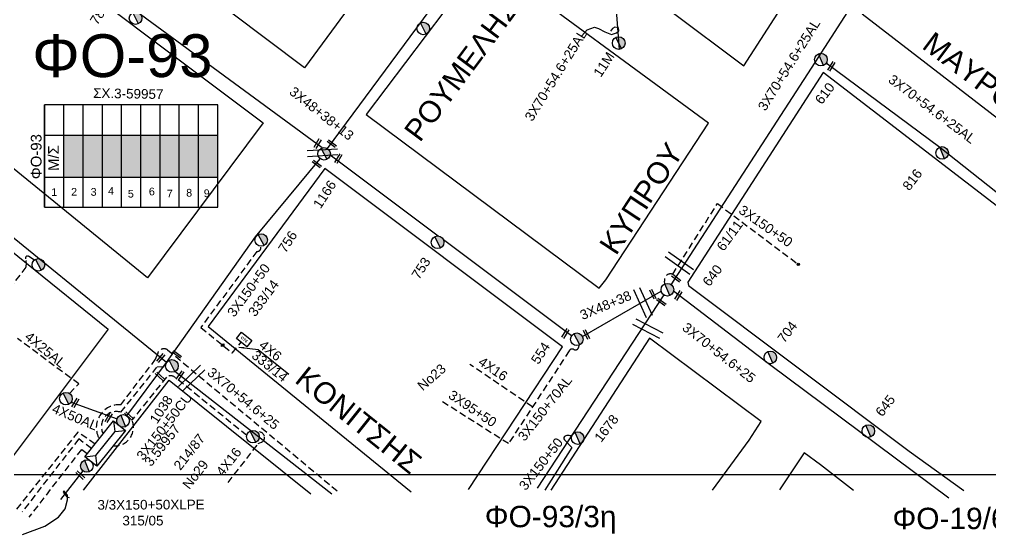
# Model space of a CAD drawing. Header units: millimetres. Extents: x 2999 to 5218, y 1863 to 2903.
# Drawn here: x 4190.6 to 4372.3, y 1876.4 to 1972.9 of the extents above; entities that cross this region are included whole.
import ezdxf
from ezdxf.enums import TextEntityAlignment as Align

# ---------------------------------------------------------------- set-up
doc = ezdxf.new("R2010")
doc.units = ezdxf.units.MM
doc.header["$LTSCALE"] = 0.5
doc.linetypes.add('DASHED', pattern=[19.05, 12.7, -6.35])
for name, color, linetype in [('Pillar OTE', 7, 'Continuous'), ('Άγνωστα', 7, 'Continuous'), ('Ασφαλειοκιβώτια Χ.Τ 9 αναχωρήσεων', 7, 'Continuous'), ('Γυμνά εναέρια ΧΤ (3Φ)   4x50AL', 7, 'Continuous'), ('Γυμνά εναέρια ΧΤ και ΦΟΠ (3Φ)   4x50+16AL', 7, 'Continuous'), ('Εναέρια παροχή ΧΤ 4x16', 7, 'SYN_LINE'), ('Επιγραφές - Σχήματα', 7, 'Continuous'), ('Καλώδια ΧΤ   3x150+50AL', 7, 'DASHED'), ('Καλώδια ΧΤ   3x150+50CU', 7, 'DASHED'), ('Καλώδια ΧΤ   3x150+70AL', 7, 'DASHED'), ('Μηχανική τομή', 7, 'Continuous'), ('Στύλος ΦΜ', 7, 'Continuous'), ('Στύλος ΦΜ @ 1', 7, 'Continuous'), ('Συνδέσεις', 7, 'Continuous'), ('Συνεστραμμένα ΧΤ   3x70+54.6+25 AL', 7, 'SYN_LINE'), ('Τομή', 7, 'Continuous'), ('Υποσταθμός εναέριος 2 στύλων', 7, 'Continuous'), ('Υποσταθμός πόλεως', 7, 'Continuous'), ('Υπόβαθρο ΔΕΗ', 7, 'Continuous'), ('Υπόγεια καλώδια Παροχών ΧΤ   4x6', 7, 'DASHED')]:
    doc.layers.add(name, color=color, linetype=linetype)
doc.styles.add('arial', font='ARIAL.TTF')
doc.styles.get("Standard").update_dxf_attribs({"font": 'ARIAL.TTF'})
doc.linetypes.add('SYN_LINE', pattern='A,0.5,-0.0001,["/\\/\\/\\/",Standard,S=0.1,R=0,X=0,Y=-0.05],-0.25', length=0.7501)
doc.dimstyles.new('ISO-25', dxfattribs={"dimtxt": 2.5, "dimasz": 2.5, "dimexe": 1.25, "dimexo": 0.625, "dimtad": 1, "dimtxsty": 'Standard', "dimcen": 2.5, "dimadec": 0, "dimazin": 0, "dimtfac": 1, "dimtmove": 0, "dimatfit": 3, "dimfxl": 1, "dimarcsym": 0})

# ---------------------------------------------------------------- blocks, each defined once
blk = doc.blocks.new('ΑΣΦΑΛΕΙΟΚΙΒΩΤΙΟ ΥΠΟΣΤΑΘΜΟΥ 9 ΑΝΑΧΩΡΗΣΕΩΝ')
at = {"layer": 'Ασφαλειοκιβώτια Χ.Τ 9 αναχωρήσεων', "ltscale": 40}
for p, q in [((-23.8, 40.36), (24.02, 40.36)), ((-9.72, 40.36), (-9.72, -40.64)), ((9.94, 40.36), (9.94, -40.64)), ((-23.8, 31.36), (24.02, 31.36)), ((-23.8, 22.36), (24.02, 22.36)), ((-23.8, 13.36), (24.02, 13.36)), ((-23.8, 4.36), (24.02, 4.36)), ((-23.8, -4.64), (24.02, -4.64)), ((-23.8, -13.64), (24.02, -13.64)), ((-23.8, -22.64), (24.02, -22.64)), ((-23.8, -31.64), (24.02, -31.64))]:
    blk.add_line(p, q, dxfattribs=at)
at = {"layer": 'Ασφαλειοκιβώτια Χ.Τ 9 αναχωρήσεων'}
blk.add_lwpolyline([(-23.8, -40.64), (24.02, -40.64), (24.02, 40.36), (-23.8, 40.36)], close=True, dxfattribs=at)
for s, p in [('1', (-18.54, 37.25)), ('2', (-18.39, 27.98)), ('3', (-18.45, 18.85)), ('4', (-17.96, 10.67)), ('5', (-19.3, 1.44)), ('6', (-18.25, -8.4)), ('7', (-19.23, -16.79)), ('8', (-18.84, -25.86)), ('9', (-19.09, -34.08))]:
    blk.add_text(s, height=3.6, rotation=270, dxfattribs=at).set_placement(p)
at = {"layer": 'Ασφαλειοκιβώτια Χ.Τ 9 αναχωρήσεων', "ltscale": 40}
for tag, height, p in [('ΟΝΟΜΑ', 5, (-0.16, 44.31)), ('ΚΕΙΜΕΝΟ 1', 2, (17.06, 35.59)), ('ΚΕΙΜΕΝΟ 2', 2, (17.06, 26.88)), ('ΚΕΙΜΕΝΟ 3', 2, (17.06, 17.69)), ('ΚΕΙΜΕΝΟ 4', 2, (17.06, 8.71)), ('ΚΕΙΜΕΝΟ 5', 2, (17.06, -0.13)), ('ΚΕΙΜΕΝΟ 6', 2, (17.06, -9.05)), ('ΚΕΙΜΕΝΟ 7', 2, (17.06, -18.13)), ('ΚΕΙΜΕΝΟ 8', 2, (17.06, -26.85)), ('ΚΕΙΜΕΝΟ 9', 2, (17.06, -35.99)), ('ΣΧ', 2, (-0.1, -42.64))]:
    blk.add_attdef(tag, text='', height=height, dxfattribs=at).set_placement(p, align=Align.MIDDLE_CENTER)
blk = doc.blocks.new('ΜΗΧΑΝΙΚΗ ΤΟΜΗ')
at = {"layer": 'Μηχανική τομή', "ltscale": 40}
for p, q in [((-1.89, 0.78), (1.89, 0.78)), ((1.89, 0), (-1.89, 0))]:
    blk.add_line(p, q, dxfattribs=at)
blk = doc.blocks.new('ΤΟΜΗ')
at = {"layer": 'Τομή', "ltscale": 40}
for p, q in [((-5.68, 0), (5.68, 0)), ((5.68, -2.33), (-5.68, -2.33))]:
    blk.add_line(p, q, dxfattribs=at)
blk = doc.blocks.new('ΥΠΑΡΧΩΝ ΤΣΙΜΕΝΤΕΝΙΟΣ ΣΤΥΛΟΣ')
at = {"layer": 'Στύλος ΦΜ'}
blk.add_hatch(color=7, dxfattribs=at).paths.add_polyline_path([(-1.29, -2.28, 0.574793), (2.62, 0, 0.268822), (1.3, 2.27)])
at = {"layer": 'Στύλος ΦΜ', "color": 7}
blk.add_line((-1.29, -2.28), (1.3, 2.27), dxfattribs=at)
blk.add_circle((0, 0), 2.62, dxfattribs=at)
at = {"layer": 'Στύλος ΦΜ', "flags": 4}
for tag, p in [('ΑΡΙΘΜΟΣ', (-4.68, 8.05)), ('ΤΥΠΟΣ', (-4.91, 3.03))]:
    blk.add_attdef(tag, p, '', height=4, dxfattribs=at)
blk = doc.blocks.new('ΥΠΟΣΤΑΘΜΟΣ ΕΝΑΕΡΙΟΣ ΕΠΙ 2 ΣΤΥΛΩΝ')
at = {"layer": 'Υποσταθμός εναέριος 2 στύλων', "linetype": 'Continuous'}
for points in [[(-11.97, -2.11, 0.574793), (-8.45, -0.07, 0.268822), (-9.64, 1.98)], [(9.68, -2.15, 0.574793), (13.19, -0.1, 0.268822), (12.01, 1.95)]]:
    blk.add_hatch(color=256, dxfattribs=at).paths.add_polyline_path(points)
for p, q in [((-11.97, -2.11), (-9.64, 1.98)), ((9.68, -2.15), (12.01, 1.95))]:
    blk.add_line(p, q, dxfattribs=at)
for centre in [(-10.81, -0.07), (10.84, -0.1)]:
    blk.add_circle(centre, 2.36, dxfattribs=at)
at = {"layer": 'Υποσταθμός πόλεως', "linetype": 'Continuous', "ltscale": 40}
blk.add_lwpolyline([(-8.57, 2.82), (8.57, 2.82), (8.57, -2.82), (-8.57, -2.82)], close=True, dxfattribs=at)
for points in [[(-5.75, 0), (-8.57, 2.82)], [(-8.57, -2.82), (-5.75, 0)], [(-5.75, 0), (5.75, 0)], [(5.75, 0), (8.57, 2.82)], [(8.57, -2.82), (5.75, 0)]]:
    blk.add_lwpolyline(points, dxfattribs=at)
at = {"layer": 'Υποσταθμός εναέριος 2 στύλων', "ltscale": 40, "flags": 1}
for tag, p in [('ΜΕΤΑΣΧΗΜΑΤΙΣΜΟΣ', (14.09, 2.51)), ('ΙΣΧΥΣ', (14.07, -0.28)), ('ΑΡΙΘΜΟΣ', (14.19, -3))]:
    blk.add_attdef(tag, p, '', height=1.8, dxfattribs=at)
blk = doc.blocks.new('_ΣΥΝΔΕΣΗ')
at = {"layer": 'Συνδέσεις', "linetype": 'SYN_LINE', "ltscale": 40}
blk.add_hatch(color=256, dxfattribs=at).paths.add_polyline_path([(0.5, -0.01, 1), (-0.5, -0.01, 1)])
at = {"layer": 'Συνδέσεις'}
blk.add_circle((0, -0.01), 0.5, dxfattribs=at)
blk = doc.blocks.new('TSONTA XT1')
at = {"ltscale": 40}
h = blk.add_hatch(color=256, dxfattribs=at)
h.dxf.hatch_style = 1
h.paths.add_polyline_path([(595.96, 2487.66), (597.07, 2488.77), (595.96, 2489.87), (594.85, 2488.77)])
blk.add_lwpolyline([(594.85, 2488.77), (595.96, 2489.87), (597.07, 2488.77), (595.96, 2487.66)], close=True, dxfattribs=at)
blk = doc.blocks.new('PILLAR ΟΤΕ')
at = {"layer": 'Pillar OTE', "ltscale": 40}
blk.add_lwpolyline([(-3.31, 2.02), (3.39, 2.02), (3.39, -1.99), (-3.31, -1.99)], close=True, dxfattribs=at)
at = {"layer": 'Pillar OTE', "insert": (-1.81, 0.71), "char_height": 1.3575, "width": 109.961, "attachment_point": 1}
blk.add_mtext('{\\fArial|b1|i0|c161|p34;OTE}', dxfattribs=at)

msp = doc.modelspace()

# ---------------------------------------------------------------- hatches: boundary and pattern name
at = {"layer": 'Ασφαλειοκιβώτια Χ.Τ 9 αναχωρήσεων', "ltscale": 40}
for color, points in [(2, [(4198.91, 1951.29), (4198.91, 1943.43), (4202.51, 1943.43), (4202.51, 1951.29)]), (6, [(4202.51, 1951.29), (4202.51, 1943.43), (4206.11, 1943.43), (4206.11, 1951.29)]), (27, [(4206.11, 1951.29), (4206.11, 1943.43), (4209.71, 1943.43), (4209.71, 1951.29)]), (1, [(4209.71, 1951.29), (4209.71, 1943.43), (4213.31, 1943.43), (4213.31, 1951.29)]), (133, [(4213.31, 1951.29), (4213.31, 1943.43), (4216.91, 1943.43), (4216.91, 1951.29)]), (173, [(4216.91, 1951.29), (4216.91, 1943.43), (4220.51, 1943.43), (4220.51, 1951.29)]), (62, [(4220.51, 1951.29), (4220.51, 1943.43), (4224.11, 1943.43), (4224.11, 1951.29)]), (151, [(4224.11, 1951.29), (4224.11, 1943.43), (4227.71, 1943.43), (4227.71, 1951.3)])]:
    msp.add_hatch(color=color, dxfattribs=at).paths.add_polyline_path(points)

# ---------------------------------------------------------------- linework, layer by layer
at = {"layer": 'Άγνωστα', "color": 27, "ltscale": 40}
msp.add_lwpolyline([(4218.13, 1908.77), (4178.8, 1940.7), (4161.2, 1955.42)], dxfattribs=at)
at = {"layer": 'Άγνωστα', "color": 2, "linetype": 'SYN_LINE', "ltscale": 20}
for points in [[(4268.98, 1932.41), (4248.76, 1947.54)], [(4293.92, 1913.75), (4269.93, 1931.7)], [(4295.96, 1913.62), (4310.71, 1922.07)]]:
    msp.add_lwpolyline(points, dxfattribs=at)
at = {"layer": 'Άγνωστα', "color": 1, "linetype": 'DASHED', "ltscale": 0.2}
for points in [[(4311.4, 1923.45), (4311.3, 1923.98, -0.583766), (4312.84, 1925.25), (4321.22, 1938.48), (4336.34, 1927.12)], [(4205.53, 1894.48), (4205.53, 1894.48, -0.596877), (4209.54, 1900.84), (4216.07, 1909.35), (4216.46, 1910.47, -0.481066), (4218.32, 1911.13), (4250.22, 1884.61)]]:
    msp.add_lwpolyline(points, format="xyb", dxfattribs=at)
at = {"layer": 'Άγνωστα', "color": 27, "linetype": 'DASHED', "ltscale": 0.2}
msp.add_lwpolyline([(4193.4, 1927.92), (4192.33, 1928.61, 0.718485), (4191.73, 1928.14, -0.149495), (4191.81, 1926.59), (4182.72, 1914.77)], format="xyb", dxfattribs=at)
at = {"layer": 'Άγνωστα', "color": 6, "ltscale": 40}
msp.add_lwpolyline([(4311.17, 1921.41), (4287.49, 1885.28)], dxfattribs=at)
at = {"layer": 'Άγνωστα', "color": 1, "linetype": 'SYN_LINE', "ltscale": 20}
msp.add_lwpolyline([(4313.01, 1922.15), (4330.98, 1908.45), (4364.54, 1883.44)], dxfattribs=at)
at = {"layer": 'Άγνωστα', "color": 2, "linetype": 'DASHED', "ltscale": 0.2}
for points in [[(4199.96, 1902.96), (4201.7, 1904.75), (4190.23, 1913.24)], [(4282.1, 1893.58), (4269.43, 1901.62)]]:
    msp.add_lwpolyline(points, dxfattribs=at)
at = {"layer": 'Άγνωστα', "color": 6, "linetype": 'DASHED', "ltscale": 0.2}
for points in [[(4233.13, 1895.09), (4219.74, 1905.97, 0.335705), (4218.12, 1906.03), (4211.64, 1897.99)], [(4211.64, 1897.99, -0.569773), (4208.08, 1893.16)]]:
    msp.add_lwpolyline(points, format="xyb", dxfattribs=at)
at = {"layer": 'Άγνωστα', "color": 62, "linetype": 'DASHED', "ltscale": 0.2}
msp.add_lwpolyline([(4204.75, 1893.51), (4201.53, 1895.73), (4189.92, 1881.13)], dxfattribs=at)
at = {"layer": 'Άγνωστα', "color": 173, "linetype": 'DASHED', "ltscale": 0.2}
for points in [[(4204.07, 1892.66), (4201.68, 1894.45), (4191.11, 1880.83)], [(4203.27, 1891.66), (4202.19, 1892.5), (4192.34, 1879.81)]]:
    msp.add_lwpolyline(points, dxfattribs=at)
at = {"layer": 'Άγνωστα', "color": 6, "ltscale": 40}
msp.add_lwpolyline([(4293.96, 1895.03), (4293.66, 1895.07, 0.101274), (4292.82, 1895.04, 0.555277), (4292.58, 1894.29), (4293.95, 1892.83), (4288.9, 1884.91)], format="xyb", dxfattribs=at)
at = {"layer": 'Άγνωστα', "color": 133, "ltscale": 40}
msp.add_lwpolyline([(4202.46, 1888.48), (4198.25, 1883.16)], dxfattribs=at)
at = {"layer": 'Γυμνά εναέρια ΧΤ (3Φ)   4x50AL', "color": 2, "ltscale": 40}
msp.add_lwpolyline([(4200.28, 1901.34), (4208.87, 1898.23)], dxfattribs=at)
at = {"layer": 'Γυμνά εναέρια ΧΤ και ΦΟΠ (3Φ)   4x50+16AL', "color": 6, "ltscale": 40}
for points in [[(4248.26, 1948.77), (4304.47, 2024.71)], [(4247.27, 1948.91), (4189.12, 1991.59)]]:
    msp.add_lwpolyline(points, dxfattribs=at)
at = {"layer": 'Γυμνά εναέρια ΧΤ και ΦΟΠ (3Φ)   4x50+16AL', "color": 2, "linetype": 'Continuous', "ltscale": 0.2}
msp.add_lwpolyline([(4210.69, 1898.77), (4218.13, 1908.77), (4234.79, 1932.23), (4246.86, 1946.87)], dxfattribs=at)
at = {"layer": 'Εναέρια παροχή ΧΤ 4x16', "color": 2, "linetype": 'DASHED', "ltscale": 0.2}
msp.add_lwpolyline([(4286.61, 1900.44), (4274.89, 1908.4)], dxfattribs=at)
at = {"layer": 'Εναέρια παροχή ΧΤ 4x16', "color": 6, "linetype": 'DASHED', "ltscale": 0.2}
msp.add_lwpolyline([(4229.63, 1886.29), (4235.29, 1893.59), (4235.88, 1893.84, 0.379983), (4236.43, 1895, 0.379272), (4235.07, 1895.77, 24.666975)], format="xyb", dxfattribs=at)
at = {"layer": 'Επιγραφές - Σχήματα'}
msp.add_lwpolyline([(3017.22, 2889.47), (5045.69, 2889.47), (5045.69, 1887.75), (3017.22, 1887.75)], close=True, dxfattribs=at)
at = {"layer": 'Επιγραφές - Σχήματα', "ltscale": 0.2}
for points in [[(4295.81, 1969.83), (4296.86, 1970.97), (4298.22, 1971.45), (4298.96, 1971.22), (4300.17, 1970.61), (4301.41, 1970.13), (4302.33, 1970.4), (4302.79, 1970.76), (4302.69, 1971.32), (4302, 1971.5), (4301.56, 1971.21), (4301.39, 1970.99), (4301.23, 1970.7)], [(4191.14, 1876.6), (4195.37, 1878.15), (4197.91, 1879.84), (4199.18, 1881.39), (4199.6, 1883.09), (4199.6, 1883.93), (4198.89, 1884.78), (4198.75, 1884.49), (4199.46, 1883.65), (4199.88, 1883.51)]]:
    msp.add_lwpolyline(points, dxfattribs=at)
at = {"layer": 'Επιγραφές - Σχήματα', "color": 27, "linetype": 'DASHED', "ltscale": 0.2}
msp.add_lwpolyline([(4209.57, 1899.45), (4216.39, 1907.95), (4217.94, 1908.05)], dxfattribs=at)
msp.add_arc((4208.72, 1896.78), 2.8, 72.4339, 209.2259, dxfattribs=at)
at = {"layer": 'Καλώδια ΧΤ   3x150+50AL', "color": 2, "linetype": 'DASHED', "ltscale": 0.2}
msp.add_lwpolyline([(4235.73, 1930.5, -0.569364), (4235.04, 1929.53), (4224.54, 1915.32), (4228.38, 1912.19)], format="xyb", dxfattribs=at)
at = {"layer": 'Καλώδια ΧΤ   3x150+70AL', "color": 2, "ltscale": 0.2}
msp.add_lwpolyline([(4295.3, 1912), (4295.22, 1911.58, -0.52257), (4294.36, 1911.19, 0.447654), (4293.48, 1910.92), (4282.1, 1893.58)], format="xyb", dxfattribs=at)
at = {"layer": 'Συνεστραμμένα ΧΤ   3x70+54.6+25 AL', "color": 6, "ltscale": 15}
msp.add_line((4301.73, 1981.18), (4302.84, 1967.32), dxfattribs=at)
at = {"layer": 'Συνεστραμμένα ΧΤ   3x70+54.6+25 AL', "color": 62, "ltscale": 20}
for points in [[(4312.57, 1923.3), (4339.52, 1964.88), (4353.53, 1986.71)], [(4341.58, 1964.79), (4362.81, 1949.04), (4392.48, 1925.61)]]:
    msp.add_lwpolyline(points, dxfattribs=at)
at = {"layer": 'Συνεστραμμένα ΧΤ   3x70+54.6+25 AL', "color": 6, "ltscale": 20}
msp.add_lwpolyline([(4249.03, 1884.11), (4219.66, 1907.08)], dxfattribs=at)
at = {"layer": 'Υπόβαθρο ΔΕΗ'}
for points in [[(4195.82, 2000.07), (4217.18, 2029.01), (4265.72, 1993.47), (4243.91, 1963.85), (4195.82, 2000.07)], [(4326.17, 1964.24), (4344.54, 1992.79), (4305.57, 2022.33), (4285.2, 1994.95), (4326.17, 1964.24)], [(4410.35, 1926.07), (4348.29, 1973.88), (4370.54, 2009.06), (4432.81, 1962.91), (4410.35, 1926.07)], [(4168.33, 1962.18), (4188.22, 1989.62), (4236.23, 1953.61), (4214.58, 1924.59), (4168.33, 1962.18)], [(4299.11, 1922.66), (4300.34, 1924.23), (4319.52, 1953.54), (4277.58, 1984.39), (4255.49, 1955.13), (4299.11, 1922.66)], [(4384.93, 1885.32), (4403.54, 1914.91), (4341.01, 1963), (4315.66, 1923.77), (4315.83, 1923.17), (4357.11, 1892.17), (4367.3, 1884.84)], [(4187.75, 1889.06), (4138.11, 1920.5), (4161.26, 1952.02), (4207.17, 1915.01), (4187.75, 1889.06)], [(4274.61, 1884.99), (4292.22, 1911.66), (4247.74, 1945.04), (4225.91, 1915.5), (4263.93, 1884.55)], [(4320.3, 1884.85), (4327.17, 1894.25), (4329.39, 1897.72), (4308.52, 1913.3), (4290.02, 1884.86)], [(4235.24, 1911.18), (4241.03, 1906.56)], [(4202.55, 1884.86), (4218.6, 1905.47), (4245.13, 1884.17)], [(4346.7, 1884.83), (4340.53, 1889.59), (4337.43, 1891.87), (4332.81, 1884.95)]]:
    msp.add_lwpolyline(points, dxfattribs=at)
at = {"layer": 'Υπόγεια καλώδια Παροχών ΧΤ   4x6', "color": 2, "linetype": 'DASHED', "ltscale": 0.2}
msp.add_lwpolyline([(4228.86, 1911.79), (4230.41, 1910.53), (4232.1, 1912.55)], dxfattribs=at)

# ---------------------------------------------------------------- block references
at = {"layer": 'Pillar OTE', "xscale": 0.375, "yscale": 0.375, "zscale": 0.375, "rotation": 320.858150206251}
msp.add_blockref('PILLAR ΟΤΕ', (4232.63, 1913.07), dxfattribs=at)
at = {"layer": 'Ασφαλειοκιβώτια Χ.Τ 9 αναχωρήσεων', "xscale": 0.4000000000000116, "yscale": 0.4000000000000116, "zscale": 0.4000000000000116, "rotation": 90.00754570506697}
msp.add_blockref('ΑΣΦΑΛΕΙΟΚΙΒΩΤΙΟ ΥΠΟΣΤΑΘΜΟΥ 9 ΑΝΑΧΩΡΗΣΕΩΝ', (4211.45, 1947.32), dxfattribs=at).add_auto_attribs({'ΟΝΟΜΑ': 'ΦΟ-93'})
at = {"layer": 'Μηχανική τομή'}
for p, xscale, yscale, zscale, rotation in [((4342.69, 1964.03), 0.4999999999999994, 0.4999999999999994, 0.4999999999999994, 58.8348111286886), ((4246.55, 1949.61), 0.4999999999999994, 0.4999999999999994, 0.4999999999999994, 58.8348111286886), ((4248.93, 1949.52), 0.4999999999999994, 0.4999999999999994, 0.4999999999999994, 323.4536695641671), ((4246.14, 1945.74), 0.4999999999999994, 0.4999999999999994, 0.4999999999999994, 323.4536695641671), ((4250.46, 1946.79), 0.4999999999999994, 0.4999999999999994, 0.4999999999999994, 58.8348111286886), ((4313.37, 1924.37), 0.4999999999999994, 0.4999999999999994, 0.4999999999999994, 323.4536695641671), ((4308.95, 1921.43), 0.4999999999999994, 0.4999999999999994, 0.4999999999999994, 295.8388181511822), ((4314.07, 1921.19), 0.4999999999999994, 0.4999999999999994, 0.4999999999999994, 58.8348111286886), ((4310.6, 1919.9), 0.4999999999999994, 0.4999999999999994, 0.4999999999999994, 323.4536695641671), ((4292.92, 1914.08), 0.4999999999999994, 0.4999999999999994, 0.4999999999999994, 58.8348111286886), ((4296.54, 1913.9), 0.4999999999999994, 0.4999999999999994, 0.4999999999999994, 295.8388181511822), ((4217.18, 1909.46), 0.4999999999999995, 0.4999999999999995, 0.4999999999999995, 49.88446664530291), ((4219.95, 1910.11), 0.4999999999999994, 0.4999999999999994, 0.4999999999999994, 323.4536695641671), ((4216.71, 1906.04), 0.4999999999999995, 0.4999999999999995, 0.4999999999999995, 317.6898034270909), ((4220.81, 1906.21), 0.4999999999999994, 0.4999999999999994, 0.4999999999999994, 54.77466289794445), ((4201.24, 1901.07), 0.4999999999999994, 0.4999999999999994, 0.4999999999999994, 58.8348111286886), ((4207.43, 1898.32), 0.4999999999999994, 0.4999999999999994, 0.4999999999999994, 58.8348111286886), ((4210.94, 1898.62), 0.4999999999999995, 0.4999999999999995, 0.4999999999999995, 317.6898034270909), ((4201.84, 1887.54), 0.4999999999999995, 0.4999999999999995, 0.4999999999999995, 317.6898034270909)]:
    msp.add_blockref('ΜΗΧΑΝΙΚΗ ΤΟΜΗ', p, dxfattribs=dict(at, xscale=xscale, yscale=yscale, zscale=zscale, rotation=rotation))
at = {"layer": 'Στύλος ΦΜ @ 1', "ltscale": 40}
ref = msp.add_blockref('ΥΠΑΡΧΩΝ ΤΣΙΜΕΝΤΕΝΙΟΣ ΣΤΥΛΟΣ', (4212.32, 1973.16), dxfattribs=dict(at, xscale=0.4499999999998184, yscale=0.4499999999998184, zscale=0.4499999999998184, rotation=56.80099436645325))
ref.add_attrib('ΤΥΠΟΣ', '784', (4205.15, 1971.73), dxfattribs={"layer": 'Στύλος ΦΜ', "height": 1.8, "rotation": 56.801, "flags": 4})
at = {"layer": 'Στύλος ΦΜ @ 1', "ltscale": 40, "xscale": 0.4499999999998184, "yscale": 0.4499999999998184, "zscale": 0.4499999999998184, "rotation": 56.80099436645325}
for p in [(4266.17, 1971.22), (4194.15, 1927.02), (4199.29, 1901.99), (4234.29, 1894.89)]:
    msp.add_blockref('ΥΠΑΡΧΩΝ ΤΣΙΜΕΝΤΕΝΙΟΣ ΣΤΥΛΟΣ', p, dxfattribs=at)
at = {"layer": 'Στύλος ΦΜ @ 1', "ltscale": 40}
ref = msp.add_blockref('ΥΠΑΡΧΩΝ ΤΣΙΜΕΝΤΕΝΙΟΣ ΣΤΥΛΟΣ', (4302.74, 1968.5), dxfattribs=dict(at, xscale=0.4499999999998184, yscale=0.4499999999998184, zscale=0.4499999999998184, rotation=56.80099436645325))
ref.add_attrib('ΤΥΠΟΣ', '11M', (4299.38, 1961.96), dxfattribs={"layer": 'Στύλος ΦΜ', "height": 1.8, "rotation": 56.801, "flags": 4})
ref = msp.add_blockref('ΥΠΑΡΧΩΝ ΤΣΙΜΕΝΤΕΝΙΟΣ ΣΤΥΛΟΣ', (4340.58, 1965.41), dxfattribs=dict(at, xscale=0.4499999999998183, yscale=0.4499999999998183, zscale=0.4499999999998183, rotation=52.63929407640403))
ref.add_attrib('ΤΥΠΟΣ', '610', (4340.74, 1956.88), dxfattribs={"layer": 'Στύλος ΦΜ', "height": 1.8, "rotation": 52.6393, "flags": 4})
ref = msp.add_blockref('ΥΠΑΡΧΩΝ ΤΣΙΜΕΝΤΕΝΙΟΣ ΣΤΥΛΟΣ', (4247.61, 1947.78), dxfattribs=dict(at, xscale=0.4499999999998184, yscale=0.4499999999998184, zscale=0.4499999999998184, rotation=56.80099436645325))
ref.add_attrib('ΤΥΠΟΣ', '1166', (4246.93, 1937.38), dxfattribs={"layer": 'Στύλος ΦΜ', "height": 1.8, "rotation": 56.801, "flags": 4})
ref = msp.add_blockref('ΥΠΑΡΧΩΝ ΤΣΙΜΕΝΤΕΝΙΟΣ ΣΤΥΛΟΣ', (4363.27, 1947.96), dxfattribs=dict(at, xscale=0.4499999999998183, yscale=0.4499999999998183, zscale=0.4499999999998183, rotation=52.63929407640403))
ref.add_attrib('ΤΥΠΟΣ', '816', (4357.13, 1940.74), dxfattribs={"layer": 'Στύλος ΦΜ', "height": 1.8, "rotation": 52.6393, "flags": 4})
ref = msp.add_blockref('ΥΠΑΡΧΩΝ ΤΣΙΜΕΝΤΕΝΙΟΣ ΣΤΥΛΟΣ', (4235.83, 1931.67), dxfattribs=dict(at, xscale=0.4499999999998184, yscale=0.4499999999998184, zscale=0.4499999999998184, rotation=56.80099436645325))
ref.add_attrib('ΤΥΠΟΣ', '756', (4240.39, 1929.11), dxfattribs={"layer": 'Στύλος ΦΜ', "height": 1.8, "rotation": 56.801, "flags": 4})
ref = msp.add_blockref('ΥΠΑΡΧΩΝ ΤΣΙΜΕΝΤΕΝΙΟΣ ΣΤΥΛΟΣ', (4268.85, 1931.24), dxfattribs=dict(at, xscale=0.4499999999998184, yscale=0.4499999999998184, zscale=0.4499999999998184, rotation=56.80099436645325))
ref.add_attrib('ΤΥΠΟΣ', '753', (4265.34, 1924.15), dxfattribs={"layer": 'Στύλος ΦΜ', "height": 1.8, "rotation": 56.801, "flags": 4})
ref = msp.add_blockref('ΥΠΑΡΧΩΝ ΤΣΙΜΕΝΤΕΝΙΟΣ ΣΤΥΛΟΣ', (4311.85, 1922.37), dxfattribs=dict(at, xscale=0.4499999999998183, yscale=0.4499999999998183, zscale=0.4499999999998183, rotation=52.63929407640403))
ref.add_attrib('ΤΥΠΟΣ', '640', (4319.71, 1922.83), dxfattribs={"layer": 'Στύλος ΦΜ', "height": 1.8, "rotation": 52.6393, "flags": 4})
ref = msp.add_blockref('ΥΠΑΡΧΩΝ ΤΣΙΜΕΝΤΕΝΙΟΣ ΣΤΥΛΟΣ', (4331.12, 1909.7), dxfattribs=dict(at, xscale=0.4499999999998183, yscale=0.4499999999998183, zscale=0.4499999999998183, rotation=52.63929407640403))
ref.add_attrib('ΤΥΠΟΣ', '704', (4333.73, 1912.25), dxfattribs={"layer": 'Στύλος ΦΜ', "height": 1.8, "rotation": 52.6393, "flags": 4})
ref = msp.add_blockref('ΥΠΑΡΧΩΝ ΤΣΙΜΕΝΤΕΝΙΟΣ ΣΤΥΛΟΣ', (4294.9, 1913.11), dxfattribs=dict(at, xscale=0.4499999999998184, yscale=0.4499999999998184, zscale=0.4499999999998184, rotation=56.80099436645325))
ref.add_attrib('ΤΥΠΟΣ', '554', (4287.71, 1908.27), dxfattribs={"layer": 'Στύλος ΦΜ', "height": 1.8, "rotation": 56.801, "flags": 4})
ref = msp.add_blockref('ΥΠΑΡΧΩΝ ΤΣΙΜΕΝΤΕΝΙΟΣ ΣΤΥΛΟΣ', (4219.12, 1908.12), dxfattribs=dict(at, xscale=0.4499999999998184, yscale=0.4499999999998184, zscale=0.4499999999998184, rotation=56.80099436645325))
ref.add_attrib('ΤΥΠΟΣ', '1038', (4216.35, 1897.15), dxfattribs={"layer": 'Στύλος ΦΜ', "height": 1.8, "rotation": 56.801, "flags": 4})
ref = msp.add_blockref('ΥΠΑΡΧΩΝ ΤΣΙΜΕΝΤΕΝΙΟΣ ΣΤΥΛΟΣ', (4349.45, 1895.93), dxfattribs=dict(at, xscale=0.4499999999998183, yscale=0.4499999999998183, zscale=0.4499999999998183, rotation=52.63929407640403))
ref.add_attrib('ΤΥΠΟΣ', '645', (4352.07, 1898.48), dxfattribs={"layer": 'Στύλος ΦΜ', "height": 1.8, "rotation": 52.6393, "flags": 4})
ref = msp.add_blockref('ΥΠΑΡΧΩΝ ΤΣΙΜΕΝΤΕΝΙΟΣ ΣΤΥΛΟΣ', (4295.06, 1894.61), dxfattribs=dict(at, xscale=0.4499999999998183, yscale=0.4499999999998183, zscale=0.4499999999998183, rotation=52.63929407640403))
ref.add_attrib('ΤΥΠΟΣ', '1678', (4299.46, 1893.69), dxfattribs={"layer": 'Στύλος ΦΜ', "height": 1.8, "rotation": 52.6393, "flags": 4})
at = {"layer": 'Συνδέσεις', "xscale": 0.4500000000002728, "yscale": 0.4500000000002728, "zscale": 0.4500000000002728}
msp.add_blockref('_ΣΥΝΔΕΣΗ', (4336.34, 1927.12), dxfattribs=at)
at = {"layer": 'Συνδέσεις', "xscale": 0.2825378131632758, "yscale": 0.2825378131632758, "zscale": 0.2825378131632758, "rotation": 320.5866719757628}
msp.add_blockref('TSONTA XT1', (3652.08, 1475.64), dxfattribs=at)
at = {"layer": 'Τομή'}
for p, xscale, yscale, zscale, rotation in [((4247.33, 1947.4), 0.4999999999999997, 0.4999999999999997, 0.4999999999999997, 183.4718183104884), ((4313.74, 1926.86), 0.4999999999999998, 0.4999999999999998, 0.4999999999999998, 144.8826150023538), ((4306.76, 1919.73), 0.4999999999999997, 0.4999999999999997, 0.4999999999999997, 114.2191286859854), ((4307.92, 1914.58), 0.4999999999999998, 0.4999999999999998, 0.4999999999999998, 152.65259680242), ((4222.41, 1906.25), 0.4999999999999997, 0.4999999999999997, 0.4999999999999997, 44.19567156762252)]:
    msp.add_blockref('ΤΟΜΗ', p, dxfattribs=dict(at, xscale=xscale, yscale=yscale, zscale=zscale, rotation=rotation))
at = {"layer": 'Υποσταθμός εναέριος 2 στύλων', "xscale": 0.4999999999999999, "yscale": 0.4999999999999999, "zscale": 0.4999999999999999, "rotation": 231.3017148960204}
msp.add_blockref('ΥΠΟΣΤΑΘΜΟΣ ΕΝΑΕΡΙΟΣ ΕΠΙ 2 ΣΤΥΛΩΝ', (4206.63, 1893.6), dxfattribs=at)

# ---------------------------------------------------------------- texts
at = {"ltscale": 40, "insert": (4192.97, 1970.14), "char_height": 4, "width": 17.8089, "attachment_point": 1, "style": 'arial'}
msp.add_mtext('{\\H2x;ΦO-93}', dxfattribs=at)
at = {"layer": 'Άγνωστα', "ltscale": 40, "char_height": 1.8, "width": 17.1868, "attachment_point": 1, "style": 'arial'}
for s, insert, rotation in [('ΣX.3-59957', (4204.4, 1960.06), 358.9846), ('3X48+38+13', (4242.05, 1960.5), 321.7639), ('3X150+50', (4326.06, 1938.32), 325.0089), ('61/11', (4320.93, 1930.49), 53.9467), ('3X48+38', (4295.27, 1918.33), 22.8989), ('3X70+54.6+25', (4315.57, 1916.39), 321.9384), ('4X25AL', (4192.56, 1914.68), 320.7043), ('4Χ6', (4236.39, 1913.1), 321.3401), ('333/14', (4235, 1911.18), 321.3401), ('Νο23', (4264.87, 1904.73), 41.0134), ('3X95+50', (4271.69, 1903.72), 326.1369), ('3.59957', (4213.81, 1890.27), 51.9407), ('214/87', (4219.3, 1889.57), 51.9407), ('3X150+50', (4283.92, 1885.8), 51.9407), ('\\pt16.2;Νο29', (4220.96, 1886.01), 51.9407), ('3/3X150+50XLPE', (4205.19, 1883.03), 0.2111), ('315/05', (4209.86, 1880.09), 359.923)]:
    msp.add_mtext(s, dxfattribs=dict(at, insert=insert, rotation=rotation))
at = {"layer": 'Γυμνά εναέρια ΧΤ (3Φ)   4x50AL', "ltscale": 40, "insert": (4197.22, 1901.12), "char_height": 1.8, "width": 17.1868, "attachment_point": 1, "rotation": 337.2124, "style": 'arial'}
msp.add_mtext('4X50AL', dxfattribs=at)
at = {"layer": 'Εναέρια παροχή ΧΤ 4x16', "ltscale": 20, "char_height": 1.8, "width": 17.1868, "attachment_point": 1, "style": 'arial'}
for s, insert, rotation in [('4X16', (4277.29, 1909.95), 326.1369), ('\\pt16.2;4X16', (4227.23, 1888.44), 51.9407)]:
    msp.add_mtext(s, dxfattribs=dict(at, insert=insert, rotation=rotation))
at = {"layer": 'Επιγραφές - Σχήματα', "insert": (4262.32, 1952.16), "char_height": 4, "width": 90.8081, "attachment_point": 1, "rotation": 53.3266, "style": 'arial'}
msp.add_mtext('ΡΟΥΜΕΛΗΣ', dxfattribs=at)
at = {"layer": 'Επιγραφές - Σχήματα', "attachment_point": 1}
for s, insert, char_height, width, rotation in [('ΜΑΥΡΟΜΙΧΑΛΑΙΩΝ', (4361.67, 1970.85), 4, 15.1545, 323.1319), ('ΚΥΠΡΟΥ', (4298.89, 1930.79), 4, 31.3333, 56.7131), ('Μ/Σ', (4195.98, 1944.57), 2, 1.8097, 90.3062), ('ΚΟΝΙΤΣΗΣ', (4244.4, 1908.31), 4, 15.1545, 321.2852)]:
    msp.add_mtext(s, dxfattribs=dict(at, insert=insert, char_height=char_height, width=width, rotation=rotation))
at = {"layer": 'Επιγραφές - Σχήματα', "char_height": 4, "width": 15.1545, "attachment_point": 1}
for s, insert in [('ΦΟ-93/3η', (4277.67, 1881.95)), ('ΦΟ-19/6η', (4353.97, 1881.59))]:
    msp.add_mtext(s, dxfattribs=dict(at, insert=insert))
at = {"layer": 'Καλώδια ΧΤ   3x150+50CU', "ltscale": 0.2, "char_height": 1.8, "width": 17.1868, "attachment_point": 1, "style": 'arial'}
for s, insert, rotation in [('3X150+50', (4229.33, 1918.17), 53.6184), ('333/14', (4233.26, 1918.24), 53.6184), ('3X150+50CU', (4212.34, 1891.42), 51.9407)]:
    msp.add_mtext(s, dxfattribs=dict(at, insert=insert, rotation=rotation))
at = {"layer": 'Καλώδια ΧΤ   3x150+70AL', "ltscale": 0.2, "insert": (4283.71, 1895), "char_height": 1.8, "width": 17.1868, "attachment_point": 1, "rotation": 51.9407, "style": 'arial'}
msp.add_mtext('3X150+70AL', dxfattribs=at)
at = {"layer": 'Συνεστραμμένα ΧΤ   3x70+54.6+25 AL', "ltscale": 20, "char_height": 1.8, "width": 17.1868, "attachment_point": 1, "style": 'arial'}
for insert, rotation in [((4328.66, 1956.61), 58.0213), ((4285.03, 1954.66), 58.0213), ((4354.11, 1962.76), 323.1287)]:
    msp.add_mtext('3X70+54.6+25AL', dxfattribs=dict(at, insert=insert, rotation=rotation))
at = {"layer": 'Συνεστραμμένα ΧΤ   3x70+54.6+25 AL', "ltscale": 40, "insert": (4226.75, 1907.99), "char_height": 1.8, "width": 17.1868, "attachment_point": 1, "rotation": 320.2495, "style": 'arial'}
msp.add_mtext('3X70+54.6+25', dxfattribs=at)

# ---------------------------------------------------------------- leaders
at = {"layer": 'Επιγραφές - Σχήματα', "ltscale": 40}
msp.add_leader([(4231.63, 1911.62), (4235.24, 1911.18)], dimstyle='ISO-25', override={"dimasz": 1, "dimtad": 0}, dxfattribs=at)

doc.saveas('drawing.dxf')
